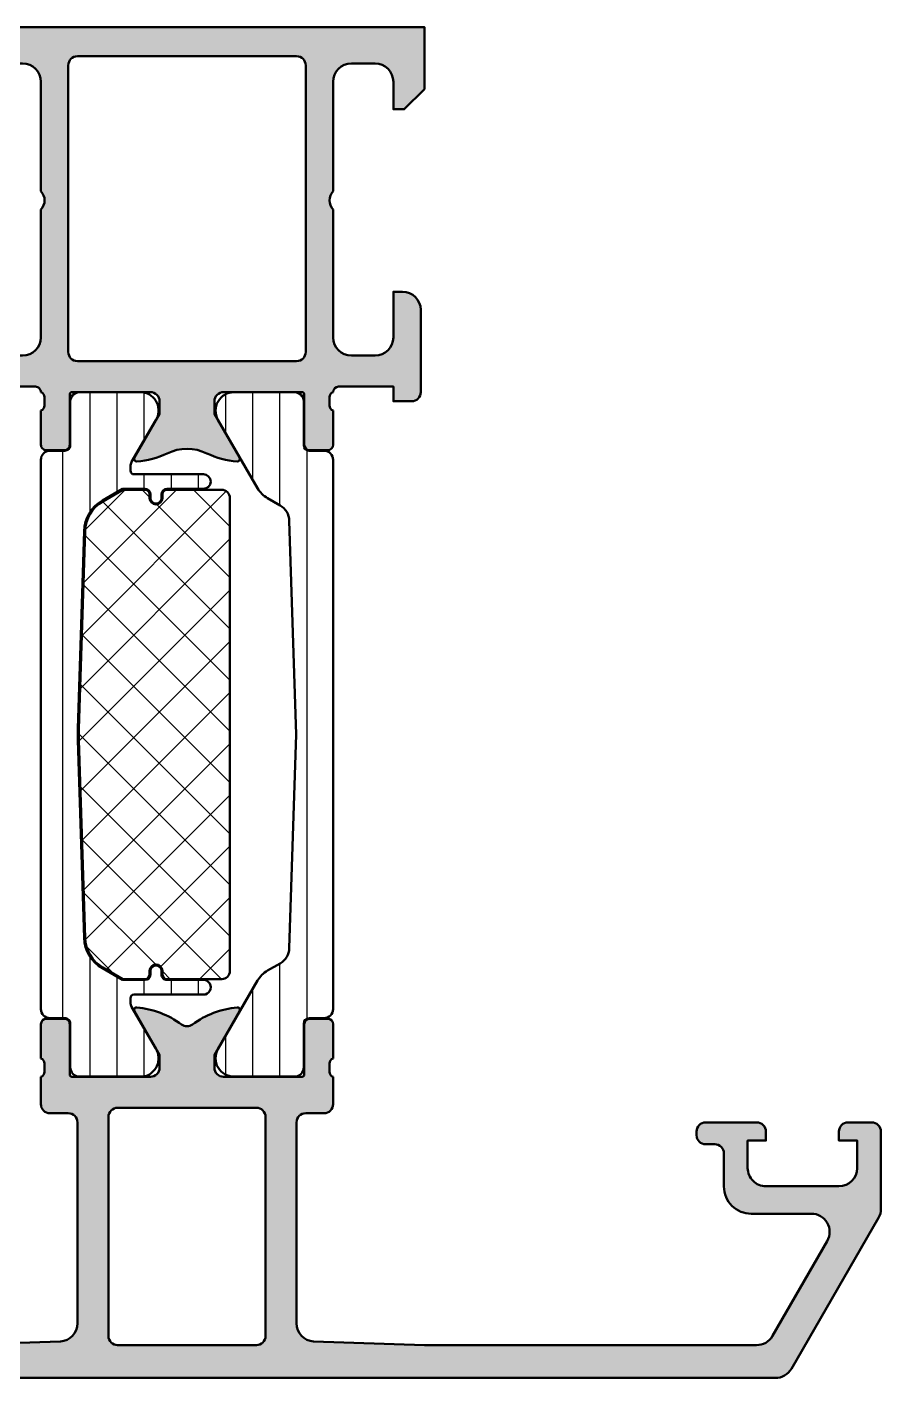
# Model space of a CAD drawing. Extents: x 0 to 76, y 0 to 74.
# Drawn here: x 29.2 to 76, y 0 to 74 of the extents above; entities that cross this region are included whole.
import ezdxf

# ---------------------------------------------------------------- set-up
doc = ezdxf.new("R2010")
doc.units = 0
for name, color, linetype, lineweight in [('0S-Alu contour', 7, 'Continuous', 50), ('0S-Alu hatch', 252, 'Continuous', 25), ('0S-Plastic contour', 254, 'Continuous', 50), ('0S-Plastic hatch', 253, 'Continuous', 25), ('0S-PT contour', 91, 'Continuous', 50), ('0S-PT hatch', 103, 'Continuous', 25)]:
    doc.layers.add(name, color=color, linetype=linetype, lineweight=lineweight)
pattern_1 = [(90, (0, 0), (-1.4859, 0), [])]

# ---------------------------------------------------------------- blocks, each defined once
blk = doc.blocks.new('345280__19BB6B39_E762_4B49_B0C9_8B85AB5BA96F_')
at = {"layer": '0S-Alu hatch'}
h = blk.add_hatch(color=256, dxfattribs=at)
edge = h.paths.add_edge_path()
edge.add_line((25.00003702664402, 70.59996795654297), (26.10001261258152, 69.49999237060547))
edge.add_line((26.10001261258152, 69.49999237060547), (26.69998819851902, 69.49999237060547))
edge.add_line((26.69998819851902, 69.49999237060547), (26.69998819851902, 71.00045013427734))
edge.add_ellipse((27.70007459779457, 71.00035610491898), major_axis=(-1.000086403695934, 0), ratio=1, start_angle=270.00494988616003, end_angle=359.99461298015063, ccw=False)
edge.add_line((27.69998819851902, 72.00044250488281), (29.00003702664402, 72.00044250488281))
edge.add_ellipse((28.9999822179558, 71.00038769658364), major_axis=(-1.000054809801082, 0), ratio=1, start_angle=180.002703004082, end_angle=269.99685986559297, ccw=False)
edge.add_line((30.00003702664402, 71.00043487549026), (30.00003702664402, 65))
edge.add_ellipse((29.47519768632566, 64.5), major_axis=(-0.7248836686985065, 0), ratio=1, start_angle=136.3884232636864, end_angle=223.6115767363136, ccw=False)
edge.add_line((30.00003702664402, 64), (30.00003702664402, 57.00000000000001))
edge.add_ellipse((28.99997822891506, 57.00005879772896), major_axis=(-1.000058799457446, 0), ratio=1, start_angle=90.00336866364103, end_angle=179.996631336242, ccw=False)
edge.add_line((29.00003702664402, 56), (27.69998819851901, 56))
edge.add_ellipse((27.70007566908796, 57.00008747056894), major_axis=(-1.000087474394158, 0), ratio=1, start_angle=0.005011256110094564, end_angle=89.99498874391782, ccw=False)
edge.add_line((26.69998819851902, 56.9999999999995), (26.69998819851902, 59.5))
edge.add_line((26.69998819851902, 59.5), (26.19998819851902, 59.5))
edge.add_arc((26.20007566908796, 58.49991252943105), 1.000087474394161, 90.00501125608201, 179.9949887438899)
edge.add_line((25.19998819851902, 58.5000000000005), (25.20004923367527, 54))
edge.add_arc((25.70001849305462, 53.99997688836302), 0.4999692599135316, 179.9973514386468, 270.0035228322321)
edge.add_line((25.70004923367527, 53.50000762939453), (26.70004923367527, 53.5))
edge.add_line((26.70004923367527, 53.5), (26.70004923367526, 54.29999542236328))
edge.add_line((26.70004923367526, 54.29999542236328), (29.69964429128515, 54.29999542236328))
edge.add_ellipse((29.69983242193394, 53.99980727042905), major_axis=(-0.3001882108858259, 0), ratio=1, start_angle=180.0000112296391, end_angle=270.0359077821423, ccw=False)
edge.add_ellipse((29.92118390926626, 53.73228653202844), major_axis=(-0.2788953315032306, 0), ratio=1, start_angle=178.8354297456089, end_angle=253.5800809117861, ccw=False)
edge.add_line((30.2000216328198, 53.72661821148591), (30.2000216328198, 53.27302421148591))
edge.add_ellipse((29.92115353717665, 53.26736355200884), major_axis=(-0.278925541737133, 0), ratio=1, start_angle=106.42459455535291, end_angle=181.1628700728897, ccw=False)
edge.add_line((30.00002063281981, 52.99982021148591), (30.0000206328198, 51.11980921147739))
edge.add_arc((30.3000206328198, 51.1198092114774), 0.2999999999999971, 180, 270.0000000000007)
edge.add_line((30.3000206328198, 50.8198092114774), (31.27999495186259, 50.81980921147739))
edge.add_arc((31.27999495186259, 51.1198092114774), 0.3000000000000007, 269.9999999999993, 360)
edge.add_line((31.57999495186259, 51.1198092114774), (31.57999495186258, 53.87998474121094))
edge.add_ellipse((31.69999495186259, 53.87998474121094), major_axis=(-0.1200000000000045, 0), ratio=1, start_angle=270.0000000000017, end_angle=360, ccw=False)
edge.add_line((31.69999495186259, 53.99998474121094), (35.99997599148776, 53.99998474121093))
edge.add_ellipse((35.99998887374144, 53.49999762360296), major_axis=(-0.4999871177739289, 0), ratio=1, start_angle=179.9993980350858, end_angle=270.0014762355673, ccw=False)
edge.add_line((36.49997599148777, 53.49999237060345), (36.49997599148777, 52.79998779296875))
edge.add_line((36.49997599148777, 52.79998779296875), (35.12136388902045, 50.41215374551814))
edge.add_arc((35.24174151898145, 50.34265391670562), 0.139000000000003, 150.0000814796193, 274.1947585652813)
edge.add_arc((34.91135300125407, 54.84733126901118), 4.655777016969156, 274.1947585652781, 295.5709617362495)
edge.add_ellipse((37.99999125027683, 48.39245261149503), major_axis=(-2.499999999999978, 0), ratio=1, start_angle=244.4290382637506, end_angle=295.57096173624944, ccw=False)
edge.add_arc((41.08862949929959, 54.8473312690112), 4.65577701696918, 244.4290382637506, 265.8052414347219)
edge.add_arc((40.7582409815722, 50.34265391670562), 0.1390000000000036, 265.8052414347217, 389.9999185203833)
edge.add_line((40.8786186115332, 50.41215374551815), (39.50000650906589, 52.79998779296875))
edge.add_line((39.50000650906589, 52.79998779296875), (39.50000650906589, 53.49999237060547))
edge.add_ellipse((39.99998344574957, 53.50000780482098), major_axis=(-0.4999769369218991, 0), ratio=1, start_angle=-90.002642983285, end_angle=0.0017687124012013555, ccw=False)
edge.add_line((40.00000650906588, 53.99998474121093), (44.29992640744583, 53.9999921970816))
edge.add_ellipse((44.29992661552053, 53.87999219708178), major_axis=(-0.1199999999999931, 0), ratio=1, start_angle=180, end_angle=270.00009934834884, ccw=False)
edge.add_line((44.41992661552052, 53.87999219708177), (44.41992661552052, 51.11980940966798))
edge.add_arc((44.71992661552053, 51.11980940966798), 0.3000000000000114, 180, 270)
edge.add_line((44.71992661552053, 50.81980940966797), (45.69990093456331, 50.81980940966797))
edge.add_arc((45.69990093456331, 51.11980940966798), 0.3000000000000025, 270, 360)
edge.add_line((45.99990093456331, 51.11980940966798), (45.99990093456331, 52.99982040967648))
edge.add_ellipse((46.07876803020649, 53.26736375019943), major_axis=(-0.2789255417371599, 0), ratio=1, start_angle=-1.1628700728853119, end_angle=73.57540544464422, ccw=False)
edge.add_line((45.79989993456331, 53.27302440967648), (45.79989993456331, 53.72661840967648))
edge.add_ellipse((46.07873738110633, 53.73228681767485), major_axis=(-0.2788950563274093, 0), ratio=1, start_angle=-73.58012358050757, end_angle=1.16458937409692, ccw=False)
edge.add_ellipse((46.30008894725863, 53.99980740966795), major_axis=(-0.3001880126953296, 0), ratio=1, start_angle=270, end_angle=360, ccw=False)
edge.add_line((46.30008894725863, 54.29999542236328), (49.29996378445651, 54.29999542236328))
edge.add_line((49.29996378445651, 54.29999542236328), (49.29996378445651, 53.5))
edge.add_line((49.29996378445651, 53.5), (50.29996378445652, 53.50000762939453))
edge.add_arc((50.29999452507717, 53.999976888363), 0.499969259913525, 269.9964771677667, 360.0026485613531)
edge.add_line((50.79996378445652, 54.00000000000003), (50.80002481961276, 58.5))
edge.add_arc((49.79993734904383, 58.49991252943105), 1.000087474394158, 0.0050112561101264, 89.99498874391819)
edge.add_line((49.80002481961276, 59.5), (49.30002481961277, 59.5))
edge.add_line((49.30002481961277, 59.5), (49.30002481961277, 57))
edge.add_ellipse((48.29993734904381, 57.00008747056894), major_axis=(-1.000087474394165, 0), ratio=1, start_angle=90.00501125608258, end_angle=179.99498874389, ccw=False)
edge.add_line((48.30002481961277, 56), (46.99997599148777, 56))
edge.add_ellipse((47.00003478921675, 57.00005879772898), major_axis=(-1.000058799457467, 0), ratio=1, start_angle=0.0033686637580103707, end_angle=89.9966313363584, ccw=False)
edge.add_line((45.99997599148776, 56.99999999999796), (45.99997599148776, 64))
edge.add_ellipse((46.52481533180611, 64.5), major_axis=(-0.7248836686985038, 0), ratio=1, start_angle=-43.61157673631379, end_angle=43.61157673631379, ccw=False)
edge.add_line((45.99997599148776, 65), (45.99997599148776, 71.00043487548828))
edge.add_ellipse((47.00003080017601, 71.00038769658362), major_axis=(-1.000054809801103, 0), ratio=1, start_angle=270.0031401344082, end_angle=359.997296995918, ccw=False)
edge.add_line((46.99997599148776, 72.00044250488281), (48.30002481961276, 72.00044250488281))
edge.add_ellipse((48.29993842033722, 71.00035610491898), major_axis=(-1.000086403695928, 0), ratio=1, start_angle=180.0053870199847, end_angle=269.99505011384053, ccw=False)
edge.add_line((49.30002481961277, 71.00045013427822), (49.30002481961277, 69.49999237060547))
edge.add_line((49.30002481961277, 69.49999237060547), (49.90000040555027, 69.49999237060547))
edge.add_line((49.90000040555027, 69.49999237060547), (50.99997599148776, 70.59996795654297))
edge.add_line((50.99997599148776, 70.59996795654297), (50.99997599148776, 74))
edge.add_line((50.99997599148776, 74), (25.00003702664402, 74))
edge.add_line((25.00003702664402, 74), (25.00003702664402, 70.59996795654297))
edge = h.paths.add_edge_path()
edge.add_ellipse((32.00002450872256, 71.89999115561676), major_axis=(-0.5000027408751199, 0), ratio=1, start_angle=270.0003140785697, end_angle=359.99968592151924, ccw=False)
edge.add_line((32.00002176785496, 72.39999389648438), (43.99999125027682, 72.39999389648438))
edge.add_ellipse((43.99998850940922, 71.89999115561677), major_axis=(-0.5000027408751181, 0), ratio=1, start_angle=180.0003140784808, end_angle=269.99968592142943, ccw=False)
edge.add_line((44.49999125027683, 71.89999389648438), (44.49999125027683, 56.19999694824297))
edge.add_ellipse((43.99998850940923, 56.19999968910979), major_axis=(-0.5000027408751163, 0), ratio=1, start_angle=90.00031407857063, end_angle=179.9996859215194, ccw=False)
edge.add_line((43.99999125027683, 55.69999694824218), (32.00002176785496, 55.69999694824218))
edge.add_ellipse((32.00002450872256, 56.19999968910979), major_axis=(-0.5000027408751163, 0), ratio=1, start_angle=0.00031407848081244083, end_angle=89.99968592143023, ccw=False)
edge.add_line((31.50002176785496, 56.19999694824219), (31.50002176785495, 71.89999389648358))
at = {"layer": '0S-Alu contour', "color": 7}
for points in [[(49.30002481961277, 71.00045013427822), (49.30002481961277, 69.49999237060547), (49.90000040555027, 69.49999237060547), (50.99997599148776, 70.59996795654297), (50.99997599148776, 74), (25.00003702664402, 74), (25.00003702664402, 70.59996795654297)], [(27.69998819851902, 72.00044250488281), (29.00003702664402, 72.00044250488281)], [(31.50002176785496, 56.19999694824219), (31.50002176785495, 71.89999389648358)], [(32.00002176785496, 72.39999389648438), (43.99999125027682, 72.39999389648438)], [(44.49999125027683, 71.89999389648438), (44.49999125027683, 56.19999694824297)], [(46.99997599148776, 72.00044250488281), (48.30002481961276, 72.00044250488281)], [(25.00003702664402, 70.59996795654297), (26.10001261258152, 69.49999237060547), (26.69998819851902, 69.49999237060547), (26.69998819851902, 71.00045013427734)], [(30.00003702664402, 71.00043487549026), (30.00003702664402, 65)], [(45.99997599148776, 65), (45.99997599148776, 71.00043487548828)], [(30.00003702664402, 64), (30.00003702664402, 57.00000000000001)], [(45.99997599148776, 56.99999999999796), (45.99997599148776, 64)], [(26.69998819851902, 56.9999999999995), (26.69998819851902, 59.5), (26.19998819851902, 59.5)], [(49.80002481961276, 59.5), (49.30002481961277, 59.5), (49.30002481961277, 57)], [(25.19998819851902, 58.5000000000005), (25.20004923367527, 54)], [(50.79996378445652, 54.00000000000003), (50.80002481961276, 58.5)], [(29.00003702664402, 56), (27.69998819851901, 56)], [(43.99999125027683, 55.69999694824218), (32.00002176785496, 55.69999694824218)], [(48.30002481961277, 56), (46.99997599148777, 56)], [(25.70004923367527, 53.50000762939453), (26.70004923367527, 53.5), (26.70004923367526, 54.29999542236328), (29.69964429128515, 54.29999542236328)], [(46.30008894725863, 54.29999542236328), (49.29996378445651, 54.29999542236328), (49.29996378445651, 53.5), (50.29996378445652, 53.50000762939453)], [(30.2000216328198, 53.72661821148591), (30.2000216328198, 53.27302421148591)], [(31.57999495186259, 51.1198092114774), (31.57999495186258, 53.87998474121094)], [(31.69999495186259, 53.99998474121094), (35.99997599148776, 53.99998474121093)], [(36.49997599148777, 53.49999237060345), (36.49997599148777, 52.79998779296875), (35.12136388902045, 50.41215374551814)], [(40.8786186115332, 50.41215374551815), (39.50000650906589, 52.79998779296875), (39.50000650906589, 53.49999237060547)], [(40.00000650906588, 53.99998474121093), (44.29992640744583, 53.9999921970816)], [(44.41992661552052, 53.87999219708177), (44.41992661552052, 51.11980940966798)], [(45.79989993456331, 53.27302440967648), (45.79989993456331, 53.72661840967648)], [(30.00002063281981, 52.99982021148591), (30.0000206328198, 51.11980921147739)], [(45.99990093456331, 51.11980940966798), (45.99990093456331, 52.99982040967648)], [(30.3000206328198, 50.8198092114774), (31.27999495186259, 50.81980921147739)], [(44.71992661552053, 50.81980940966797), (45.69990093456331, 50.81980940966797)]]:
    blk.add_lwpolyline(points, dxfattribs=at)
at = {"layer": '0S-Alu contour', "color": 7, "extrusion": (0, 0, -1)}
for centre, radius, start, end in [((-27.70007459779457, 71.00035610491898), 1.000086403695934, 0.0053870198493499, 89.99505011383995), ((-28.9999822179558, 71.00038769658364), 1.000054809801082, 90.00314013440703, 179.997296995918), ((-32.00002450872256, 71.89999115561676), 0.5000027408751199, 0.0003140784807261, 89.99968592143028), ((-43.99998850940922, 71.89999115561677), 0.5000027408751181, 90.00031407857054, 179.9996859215192), ((-47.00003080017601, 71.00038769658362), 1.000054809801103, 0.0027030040819815, 89.99685986559176), ((-48.29993842033722, 71.00035610491898), 1.000086403695928, 90.00494988615947, 179.9946129800153), ((-29.47519768632566, 64.5), 0.7248836686985065, 136.3884232636864, 223.6115767363136), ((-46.52481533180611, 64.5), 0.7248836686985038, 316.3884232636862, 43.61157673631377), ((-27.70007566908796, 57.00008747056894), 1.000087474394158, 270.0050112560822, 359.9949887438899), ((-28.99997822891506, 57.00005879772896), 1.000058799457446, 180.003368663758, 269.996631336359), ((-47.00003478921675, 57.00005879772898), 1.000058799457467, 270.0033686636416, 359.996631336242), ((-48.29993734904381, 57.00008747056894), 1.000087474394165, 180.0050112561101, 269.9949887439174), ((-32.00002450872256, 56.19999968910979), 0.5000027408751163, 270.0003140785698, 359.9996859215192), ((-43.99998850940923, 56.19999968910979), 0.5000027408751163, 180.0003140784807, 269.9996859214294), ((-29.69983242193394, 53.99980727042905), 0.3001882108858259, 89.96409221785768, 179.9999887703609), ((-46.30008894725863, 53.99980740966795), 0.3001880126953296, 0, 90), ((-29.92118390926626, 53.73228653202844), 0.2788953315032306, 106.4199190882139, 181.1645702543912), ((-31.69999495186259, 53.87998474121094), 0.1200000000000045, 0, 89.99999999999831), ((-35.99998887374144, 53.49999762360296), 0.499987117773929, 89.9985237644327, 180.0006019649143), ((-39.99998344574957, 53.50000780482098), 0.4999769369218991, 359.9982312875988, 90.00264298328501), ((-44.29992661552053, 53.87999219708178), 0.1199999999999931, 89.99990065165116, 180), ((-46.07873738110633, 53.73228681767485), 0.2788950563274093, 358.8354106259031, 73.5801235805076), ((-29.92115353717665, 53.26736355200884), 0.2789255417371331, 178.8371299271103, 253.5754054446471), ((-46.07876803020649, 53.26736375019943), 0.2789255417371599, 286.4245945553559, 1.162870072885284), ((-37.99999125027683, 48.39245261149503), 2.499999999999978, 64.42903826375057, 115.5709617362494)]:
    blk.add_arc(centre, radius, start, end, dxfattribs=at)
at = {"layer": '0S-Alu contour', "color": 7}
for centre, radius, start, end in [((26.20007566908796, 58.49991252943105), 1.000087474394161, 90.00501125608201, 179.9949887438899), ((49.79993734904383, 58.49991252943105), 1.000087474394158, 0.0050112561101264, 89.99498874391819), ((25.70001849305462, 53.99997688836302), 0.4999692599135316, 179.9973514386468, 270.0035228322321), ((50.29999452507717, 53.999976888363), 0.499969259913525, 269.9964771677667, 0.0026485613531484), ((30.3000206328198, 51.1198092114774), 0.2999999999999971, 180, 270.0000000000007), ((31.27999495186259, 51.1198092114774), 0.3000000000000007, 269.9999999999993, 0), ((44.71992661552053, 51.11980940966798), 0.3000000000000114, 180, 270), ((45.69990093456331, 51.11980940966798), 0.3000000000000025, 270, 0), ((35.24174151898145, 50.34265391670562), 0.139000000000003, 150.0000814796193, 274.1947585652813), ((34.91135300125407, 54.84733126901118), 4.655777016969156, 274.1947585652781, 295.5709617362495), ((41.08862949929959, 54.8473312690112), 4.65577701696918, 244.4290382637506, 265.8052414347219), ((40.7582409815722, 50.34265391670562), 0.1390000000000036, 265.8052414347217, 29.99991852038329)]:
    blk.add_arc(centre, radius, start, end, dxfattribs=at)
blk = doc.blocks.new('244381__1048B76E_E04C_4D95_9150_85227691F184___BE07FF83_963E_434A_98CB_785194D79744_')
at = {"layer": '0S-Plastic hatch'}
h = blk.add_hatch(dxfattribs=at)
h.set_pattern_fill('ANSI31', color=256, scale=0.4680000000000001, angle=45, style=0)
h.set_pattern_definition(pattern_1)
edge = h.paths.add_edge_path()
edge.add_line((29.99999999999295, 50.29001825878617), (30.00000000000011, 20.21001225878615))
edge.add_arc((30.50000000000003, 20.21001225878618), 0.4999999999999148, 180, 269.9999999999838)
edge.add_line((30.49999999999989, 19.71001225878626), (31.31033401224238, 19.71001225878632))
edge.add_ellipse((31.31033401224241, 19.41001225878628), major_axis=(-0.3000000000000398, 0), ratio=1, start_angle=180, end_angle=270.0000000000054, ccw=False)
edge.add_line((31.61033401224245, 19.41001225878625), (31.6099993829364, 17.01001387584989))
edge.add_arc((32.10999536037486, 17.01001123622484), 0.499995977445427, 179.9996975182267, 270.0003024811965)
edge.add_line((32.10999800000002, 16.51001525878638), (35.58653949809934, 16.51001525878621))
edge.add_arc((35.44422884910812, 17.49983333350913), 0.9999960709245254, 278.1816080518916, 392.7270160998355)
edge.add_line((36.28548149809956, 18.04046825878623), (34.96696464514048, 20.32420675177679))
edge.add_ellipse((35.39997736187112, 20.57420672607557), major_axis=(-0.4999999999998419, 0), ratio=1, start_angle=0.0011750552790772417, end_angle=29.99999659925362, ccw=False)
edge.add_line((34.89997736197643, 20.57419647178273), (34.89999999999986, 20.80001525878606))
edge.add_ellipse((35.10000000000006, 20.80001525878603), major_axis=(-0.2000000000001947, 0), ratio=1, start_angle=270.00000000004275, end_angle=360, ccw=False)
edge.add_line((35.09999999999991, 21.00001525878622), (38.89999999999998, 21.00001525878622))
edge.add_arc((38.90000000000009, 21.40001525878631), 0.400000000000091, 269.9999999999838, 450)
edge.add_line((38.90000000000009, 21.8000152587864), (36.89999999999987, 21.80001525878612))
edge.add_ellipse((36.89999999999983, 22.10001525878604), major_axis=(-0.2999999999999261, 0), ratio=1, start_angle=0, end_angle=90.00000000000551, ccw=False)
edge.add_line((36.59999999999991, 22.10001525878604), (36.59999999999991, 22.30001525878623))
edge.add_arc((36.2999999999999, 22.30001525878614), 0.3000000000000114, 0, 180)
edge.add_line((35.99999999999989, 22.30001525878614), (36.00000000000012, 22.1000152587863))
edge.add_ellipse((35.69999999999993, 22.10001525878635), major_axis=(-0.3000000000001819, 0), ratio=1, start_angle=90, end_angle=180, ccw=False)
edge.add_line((35.69999999999993, 21.80001525878617), (34.47379688550678, 21.80001525878635))
edge.add_line((34.47379688550678, 21.80001525878635), (33.36626281261909, 22.43934919209392))
edge.add_ellipse((34.36697403053589, 24.17292570320999), major_axis=(-2.001676912380697, 0), ratio=1, start_angle=1.8166622722966963, end_angle=60.004205392995004, ccw=False)
edge.add_line((32.36630319401764, 24.109469691176), (32.02300934254652, 34.93300028967894))
edge.add_ellipse((42.01798313175623, 35.25001598687839), major_axis=(-9.999999999963004, 0), ratio=1, start_angle=-1.816662272267024, end_angle=1.8166705247300001, ccw=False)
edge.add_line((32.02300929688602, 35.56703024447524), (32.36630319401786, 46.39056084225763))
edge.add_ellipse((34.36697403053623, 46.32710483022374), major_axis=(-2.00167691238081, 0), ratio=1, start_angle=299.99579460700676, end_angle=358.18333772770654, ccw=False)
edge.add_line((33.36626281261931, 48.06068134133989), (34.47379685803048, 48.70001525878632))
edge.add_line((34.47379685803048, 48.70001525878632), (35.69999999999982, 48.70001525878632))
edge.add_ellipse((35.69999999999966, 48.40001525878609), major_axis=(-0.3000000000002316, 0), ratio=1, start_angle=180, end_angle=269.9999999999688, ccw=False)
edge.add_line((35.99999999999989, 48.40001525878602), (35.99999999999989, 48.20001525878632))
edge.add_arc((36.29999999999984, 48.20001525878623), 0.2999999999999545, 180, 360)
edge.add_line((36.5999999999998, 48.20001525878615), (36.60000000000002, 48.40001525878625))
edge.add_ellipse((36.89999999999992, 48.40001525878631), major_axis=(-0.2999999999998977, 0), ratio=1, start_angle=270.00000000001086, end_angle=360, ccw=False)
edge.add_line((36.89999999999987, 48.7000152587862), (38.90000000000009, 48.70001525878638))
edge.add_arc((38.90000000000009, 49.1000152587863), 0.3999999999999204, 270, 450)
edge.add_line((38.90000000000009, 49.50001525878622), (35.09999999999968, 49.50001525878628))
edge.add_ellipse((35.09999999999968, 49.70001525878597), major_axis=(-0.1999999999996973, 0), ratio=1, start_angle=0, end_angle=90.00000000000199, ccw=False)
edge.add_line((34.89999999999998, 49.70001525878598), (34.89997736197643, 49.92583404579034))
edge.add_ellipse((35.39997736187038, 49.92582379149665), major_axis=(-0.4999999999991091, 0), ratio=1, start_angle=330.0000034006462, end_angle=359.9988249447209, ccw=False)
edge.add_line((34.96696464514082, 50.17582376579582), (36.28548149809922, 52.45956225878604))
edge.add_arc((35.44422884910782, 53.00019718406332), 0.9999960709245947, 327.2729839001544, 441.8183919480979)
edge.add_line((35.58653949809923, 53.99001525878628), (32.10999800000013, 53.99001525878628))
edge.add_arc((32.10999536037508, 53.49001928134772), 0.4999959774455406, 89.99969751881657, 180.0003024817733)
edge.add_line((31.60999938293651, 53.49001664172255), (31.61033401224245, 51.09001825878585))
edge.add_ellipse((31.31033401224272, 51.09001825878602), major_axis=(-0.2999999999997236, 0), ratio=1, start_angle=89.99999999993418, end_angle=180, ccw=False)
edge.add_line((31.31033401224238, 50.79001825878629), (30.49999999999284, 50.79001825878624))
edge.add_arc((30.4999999999929, 50.29001825878629), 0.4999999999999432, 90.00000000000651, 180)
at = {"layer": '0S-Plastic contour', "color": 7}
for points in [[(31.60999938293651, 53.49001664172255), (31.61033401224245, 51.09001825878585)], [(35.58653949809923, 53.99001525878628), (32.10999800000013, 53.99001525878628)], [(34.96696464514082, 50.17582376579582), (36.28548149809922, 52.45956225878604)], [(31.31033401224238, 50.79001825878629), (30.49999999999284, 50.79001825878624)], [(29.99999999999295, 50.29001825878617), (30.00000000000011, 20.21001225878615)], [(34.89999999999998, 49.70001525878598), (34.89997736197643, 49.92583404579034)], [(38.90000000000009, 49.50001525878622), (35.09999999999968, 49.50001525878628)], [(33.36626281261931, 48.06068134133989), (34.47379685803048, 48.70001525878632), (35.69999999999982, 48.70001525878632)], [(35.99999999999989, 48.40001525878602), (35.99999999999989, 48.20001525878632)], [(36.5999999999998, 48.20001525878615), (36.60000000000002, 48.40001525878625)], [(36.89999999999987, 48.7000152587862), (38.90000000000009, 48.70001525878638)], [(32.02300929688602, 35.56703024447524), (32.36630319401786, 46.39056084225763)], [(32.36630319401764, 24.109469691176), (32.02300934254652, 34.93300028967894)], [(35.69999999999993, 21.80001525878617), (34.47379688550678, 21.80001525878635), (33.36626281261909, 22.43934919209392)], [(35.99999999999989, 22.30001525878614), (36.00000000000012, 22.1000152587863)], [(36.59999999999991, 22.10001525878604), (36.59999999999991, 22.30001525878623)], [(38.90000000000009, 21.8000152587864), (36.89999999999987, 21.80001525878612)], [(34.89997736197643, 20.57419647178273), (34.89999999999986, 20.80001525878606)], [(35.09999999999991, 21.00001525878622), (38.89999999999998, 21.00001525878622)], [(36.28548149809956, 18.04046825878623), (34.96696464514048, 20.32420675177679)], [(30.49999999999989, 19.71001225878626), (31.31033401224238, 19.71001225878632)], [(31.61033401224245, 19.41001225878625), (31.6099993829364, 17.01001387584989)], [(32.10999800000002, 16.51001525878638), (35.58653949809934, 16.51001525878621)]]:
    blk.add_lwpolyline(points, dxfattribs=at)
for centre, radius, start, end in [((32.10999536037508, 53.49001928134772), 0.4999959774455406, 89.99969751881657, 180.0003024817733), ((35.44422884910782, 53.00019718406332), 0.9999960709245947, 327.2729839001544, 81.81839194809787), ((30.4999999999929, 50.29001825878629), 0.4999999999999432, 90.00000000000651, 180), ((38.90000000000009, 49.1000152587863), 0.3999999999999204, 270, 90), ((36.29999999999984, 48.20001525878623), 0.2999999999999545, 180, 0), ((36.2999999999999, 22.30001525878614), 0.3000000000000114, 0, 180), ((38.90000000000009, 21.40001525878631), 0.400000000000091, 269.9999999999838, 90), ((30.50000000000003, 20.21001225878618), 0.4999999999999148, 180, 269.9999999999838), ((35.44422884910812, 17.49983333350913), 0.9999960709245254, 278.1816080518916, 32.72701609983555), ((32.10999536037486, 17.01001123622484), 0.499995977445427, 179.9996975182267, 270.0003024811965)]:
    blk.add_arc(centre, radius, start, end, dxfattribs=at)
at = {"layer": '0S-Plastic contour', "color": 7, "extrusion": (0, 0, -1)}
for centre, radius, start, end in [((-31.31033401224272, 51.09001825878602), 0.2999999999997236, 180, 270.0000000000658), ((-35.39997736187038, 49.92582379149665), 0.4999999999991091, 0.0011750552790585, 29.99999659935381), ((-35.09999999999968, 49.70001525878597), 0.1999999999996973, 269.999999999998, 0), ((-35.69999999999966, 48.40001525878609), 0.3000000000002316, 90.00000000003122, 180), ((-36.89999999999992, 48.40001525878631), 0.2999999999998977, 0, 89.99999999998914), ((-34.36697403053623, 46.32710483022374), 2.00167691238081, 1.816662272293479, 60.00420539299322), ((-42.01798313175623, 35.25001598687839), 9.999999999963004, 358.18332947527, 1.816662272266992), ((-34.36697403053589, 24.17292570320999), 2.001676912380697, 299.995794607005, 358.1833377277033), ((-35.69999999999993, 22.10001525878635), 0.3000000000001819, 180, 270), ((-36.89999999999983, 22.10001525878604), 0.2999999999999261, 269.9999999999945, 0), ((-35.10000000000006, 20.80001525878603), 0.2000000000001947, 0, 89.99999999995725), ((-35.39997736187112, 20.57420672607557), 0.4999999999998419, 330.0000034007464, 359.9988249447209), ((-31.31033401224241, 19.41001225878628), 0.3000000000000398, 89.99999999999459, 180)]:
    blk.add_arc(centre, radius, start, end, dxfattribs=at)
blk = doc.blocks.new('244381__A6CD5149_D6BC_4254_941B_1746D138D6FF___7287EB59_65CF_401C_A54B_D29C1E28CB43_')
at = {"layer": '0S-Plastic hatch'}
h = blk.add_hatch(dxfattribs=at)
h.set_pattern_fill('ANSI31', color=256, scale=0.4680000000000001, angle=45, style=0)
h.set_pattern_definition(pattern_1)
edge = h.paths.add_edge_path()
edge.add_line((46.00000003452294, 50.29001557064247), (45.99999735655308, 20.21001224955181))
edge.add_ellipse((45.50000003452276, 20.21000957064255), major_axis=(-0.4999973220374942, 0), ratio=1, start_angle=89.99969301797529, end_angle=180.000306982385, ccw=False)
edge.add_line((45.49999735561357, 19.71001224861223), (44.68966602228045, 19.71001224861235))
edge.add_arc((44.68966602228045, 19.41001224861228), 0.3000000000000682, 90, 180)
edge.add_line((44.38966602228037, 19.41001224861228), (44.39000065158654, 17.01001386567604))
edge.add_ellipse((43.89000467414784, 17.01001122605108), major_axis=(-0.4999959774456685, 0), ratio=1, start_angle=89.99969751880508, end_angle=180.0003024817733, ccw=False)
edge.add_line((43.89000203452269, 16.51001524861237), (40.57483934770653, 16.51001524861236))
edge.add_ellipse((40.56296190462666, 17.50994470929728), major_axis=(-0.9999999999998763, 0), ratio=1, start_angle=-29.999996599349515, end_angle=90.68054336164568, ccw=False)
edge.add_line((39.69693647116607, 18.0099446578964), (41.86389999968707, 21.76323610190392))
edge.add_ellipse((43.16293814987678, 21.0132361790055), major_axis=(-1.499999999998643, 0), ratio=1, start_angle=299.99504610543414, end_angle=330.000003400636, ccw=False)
edge.add_line((42.41305046981586, 22.31233912615356), (43.10105155543624, 22.70947742770862))
edge.add_arc((42.60112643539484, 23.57554605914116), 0.9999999999999232, 299.9950461054589, 358.0947021428503)
edge.add_line((43.60057358136873, 23.54229846667975), (43.98201558794619, 35.25001524861169))
edge.add_line((43.98201558794619, 35.25001524861169), (43.60057358136873, 46.95773203148421))
edge.add_arc((42.6011264353945, 46.92448443902262), 1.000000000000276, 1.905297857159478, 60.00495389455318)
edge.add_line((43.1010515554359, 47.79055307045557), (42.41305046981586, 48.18769137201058))
edge.add_ellipse((43.16293814987768, 49.48679431915944), major_axis=(-1.499999999999789, 0), ratio=1, start_angle=29.99999659935372, end_angle=60.00495389455108, ccw=False)
edge.add_line((41.86389999968685, 48.73679439626067), (39.69693647116594, 52.49008584026772))
edge.add_ellipse((40.56296190462655, 52.99008578886689), major_axis=(-0.999999999999901, 0), ratio=1, start_angle=-90.68054336164607, end_angle=29.999996599351675, ccw=False)
edge.add_line((40.57483934770641, 53.99001524955184), (43.89000203452281, 53.99001524955183))
edge.add_ellipse((43.89000467414798, 53.49001927211304), major_axis=(-0.4999959774457538, 0), ratio=1, start_angle=179.9996975194317, end_angle=270.0003024811981, ccw=False)
edge.add_line((44.39000065158677, 53.49001663249335), (44.38966602228049, 51.09001824955178))
edge.add_arc((44.68966602228049, 51.09001824955178), 0.2999999999999971, 180, 269.9999999999919)
edge.add_line((44.68966602228045, 50.79001824955177), (45.49999735561368, 50.79001824955177))
edge.add_ellipse((45.50000003453727, 50.29001824956611), major_axis=(-0.499999999992845, 0), ratio=1, start_angle=179.9996930188024, end_angle=270.0003069820302, ccw=False)
at = {"layer": '0S-Plastic contour', "color": 7}
for points in [[(40.57483934770641, 53.99001524955184), (43.89000203452281, 53.99001524955183)], [(44.39000065158677, 53.49001663249335), (44.38966602228049, 51.09001824955178)], [(41.86389999968685, 48.73679439626067), (39.69693647116594, 52.49008584026772)], [(44.68966602228045, 50.79001824955177), (45.49999735561368, 50.79001824955177)], [(46.00000003452294, 50.29001557064247), (45.99999735655308, 20.21001224955181)], [(43.1010515554359, 47.79055307045557), (42.41305046981586, 48.18769137201058)], [(43.60057358136873, 23.54229846667975), (43.98201558794619, 35.25001524861169), (43.60057358136873, 46.95773203148421)], [(42.41305046981586, 22.31233912615356), (43.10105155543624, 22.70947742770862)], [(39.69693647116607, 18.0099446578964), (41.86389999968707, 21.76323610190392)], [(44.38966602228037, 19.41001224861228), (44.39000065158654, 17.01001386567604)], [(45.49999735561357, 19.71001224861223), (44.68966602228045, 19.71001224861235)], [(43.89000203452269, 16.51001524861237), (40.57483934770653, 16.51001524861236)]]:
    blk.add_lwpolyline(points, dxfattribs=at)
at = {"layer": '0S-Plastic contour', "color": 7, "extrusion": (0, 0, -1)}
for centre, radius, start, end in [((-40.56296190462655, 52.99008578886689), 0.999999999999901, 330.0000034006483, 90.68054336164616), ((-43.89000467414798, 53.49001927211304), 0.4999959774457538, 89.99969751880191, 180.0003024805684), ((-45.50000003453727, 50.29001824956611), 0.499999999992845, 89.99969301796976, 180.0003069811977), ((-43.16293814987768, 49.48679431915944), 1.49999999999979, 299.995046105449, 330.0000034006463), ((-43.16293814987678, 21.0132361790055), 1.499999999998643, 29.99999659936403, 60.00495389456584), ((-45.50000003452276, 20.21000957064255), 0.4999973220374942, 179.999693017615, 270.0003069820247), ((-40.56296190462666, 17.50994470929728), 0.9999999999998763, 269.3194566383543, 29.99999659934955), ((-43.89000467414784, 17.01001122605108), 0.4999959774456685, 179.9996975182267, 270.0003024811949)]:
    blk.add_arc(centre, radius, start, end, dxfattribs=at)
at = {"layer": '0S-Plastic contour', "color": 7}
for centre, radius, start, end in [((44.68966602228049, 51.09001824955178), 0.2999999999999971, 180, 269.9999999999919), ((42.6011264353945, 46.92448443902262), 1.000000000000276, 1.905297857159478, 60.00495389455318), ((42.60112643539484, 23.57554605914116), 0.9999999999999232, 299.9950461054589, 358.0947021428503), ((44.68966602228045, 19.41001224861228), 0.3000000000000682, 90, 180)]:
    blk.add_arc(centre, radius, start, end, dxfattribs=at)
blk = doc.blocks.new('371260__8086C2E0_864A_4581_9AEC_5BACD479B7BD_')
at = {"layer": '0S-PT hatch'}
h = blk.add_hatch(dxfattribs=at)
h.set_pattern_fill('ANSI37', color=256, scale=0.625, angle=90, style=0)
h.set_pattern_definition([(135, (0, 0), (-1.403165018917055, -1.403165018917055), []), (225, (0, 0), (1.403165018917055, -1.403165018917055), [])])
edge = h.paths.add_edge_path()
edge.add_line((40.3500000000002, 48.20001525878507), (40.35000000000009, 22.30001525878487))
edge.add_ellipse((39.90000000000009, 22.30001525878487), major_axis=(-0.4500000000000029, 0), ratio=1, start_angle=90, end_angle=180, ccw=False)
edge.add_line((39.90000000000009, 21.85001525878487), (36.89999999999944, 21.85001525878487))
edge.add_ellipse((36.89999999999962, 22.10001525878424), major_axis=(-0.2499999999993747, 0), ratio=1, start_angle=0, end_angle=89.99999999995771, ccw=False)
edge.add_line((36.65000000000025, 22.10001525878425), (36.64999999999991, 22.30001525878499))
edge.add_arc((36.29999999999984, 22.30001525878487), 0.3500000000000654, 0, 180)
edge.add_line((35.94999999999977, 22.30001525878487), (35.95000000000023, 22.10001525878512))
edge.add_ellipse((35.70000000000005, 22.10001525878517), major_axis=(-0.2500000000001847, 0), ratio=1, start_angle=90.00000000000159, end_angle=180, ccw=False)
edge.add_line((35.70000000000006, 21.85001525878498), (34.48719250949301, 21.85001525878521))
edge.add_line((34.48719250949301, 21.85001525878521), (33.39125963432711, 22.48265229711416))
edge.add_ellipse((34.36697403035092, 24.17292570309805), major_axis=(-1.951676912192306, 0), ratio=1, start_angle=1.816662275376018, end_angle=60.00420539607268, ccw=False)
edge.add_line((32.41627806319882, 24.11105476225322), (32.07298421149275, 34.93458536816404))
edge.add_ellipse((42.01798313176261, 35.25001598687814), major_axis=(-9.949999999969393, 0), ratio=1, start_angle=-1.8166622722653187, end_angle=1.8166705247327855, ccw=False)
edge.add_line((32.07298416606052, 35.56544517318696), (32.41627806319228, 46.38897577096858))
edge.add_ellipse((34.36697424626772, 46.32710470105707), major_axis=(-1.951677132098723, 0), ratio=1, start_angle=299.99579101774356, end_angle=358.1833341384442, ccw=False)
edge.add_line((33.39125984610011, 48.01737835856425), (34.48719248201683, 48.65001525878518))
edge.add_line((34.48719248201683, 48.65001525878518), (35.69999999999969, 48.65001525878508))
edge.add_ellipse((35.69999999999964, 48.40001525878471), major_axis=(-0.2500000000003624, 0), ratio=1, start_angle=180, end_angle=269.99999999998863, ccw=False)
edge.add_line((35.95000000000001, 48.40001525878481), (35.94999999999989, 48.20001525878513))
edge.add_arc((36.2999999999999, 48.20001525878506), 0.3500000000000085, 180, 360)
edge.add_line((36.64999999999991, 48.20001525878499), (36.65000000000002, 48.40001525878511))
edge.add_ellipse((36.89999999999962, 48.40001525878508), major_axis=(-0.249999999999595, 0), ratio=1, start_angle=270.00000000002115, end_angle=360, ccw=False)
edge.add_line((36.89999999999952, 48.65001525878468), (39.90000000000011, 48.65001525878479))
edge.add_ellipse((39.90000000000031, 48.20001525878489), major_axis=(-0.4499999999998962, 0), ratio=1, start_angle=180, end_angle=270.00000000002535, ccw=False)
at = {"layer": '0S-PT contour', "color": 7}
for points in [[(33.39125984610011, 48.01737835856425), (34.48719248201683, 48.65001525878518), (35.69999999999969, 48.65001525878508)], [(35.95000000000001, 48.40001525878481), (35.94999999999989, 48.20001525878513)], [(36.64999999999991, 48.20001525878499), (36.65000000000002, 48.40001525878511)], [(36.89999999999952, 48.65001525878468), (39.90000000000011, 48.65001525878479)], [(40.3500000000002, 48.20001525878507), (40.35000000000009, 22.30001525878487)], [(32.07298416606052, 35.56544517318696), (32.41627806319228, 46.38897577096858)], [(32.41627806319882, 24.11105476225322), (32.07298421149275, 34.93458536816404)], [(35.70000000000006, 21.85001525878498), (34.48719250949301, 21.85001525878521), (33.39125963432711, 22.48265229711416)], [(35.94999999999977, 22.30001525878487), (35.95000000000023, 22.10001525878512)], [(36.65000000000025, 22.10001525878425), (36.64999999999991, 22.30001525878499)], [(39.90000000000009, 21.85001525878487), (36.89999999999944, 21.85001525878487)]]:
    blk.add_lwpolyline(points, dxfattribs=at)
at = {"layer": '0S-PT contour', "color": 7, "extrusion": (0, 0, -1)}
for centre, radius, start, end in [((-35.69999999999964, 48.40001525878471), 0.2500000000003624, 90.00000000001138, 180), ((-36.89999999999962, 48.40001525878508), 0.249999999999595, 0, 89.99999999997883), ((-39.90000000000031, 48.20001525878489), 0.4499999999998963, 89.99999999997468, 180), ((-34.36697424626772, 46.32710470105707), 1.951677132098723, 1.816665861555828, 60.00420898225645), ((-42.01798313176261, 35.25001598687814), 9.949999999969393, 358.1833294752672, 1.816662272265387), ((-34.36697403035092, 24.17292570309805), 1.951676912192306, 299.9957946039273, 358.183337724624), ((-39.90000000000009, 22.30001525878487), 0.4500000000000029, 180, 270), ((-35.70000000000005, 22.10001525878517), 0.2500000000001847, 180, 269.9999999999984), ((-36.89999999999962, 22.10001525878424), 0.2499999999993747, 270.0000000000423, 0)]:
    blk.add_arc(centre, radius, start, end, dxfattribs=at)
at = {"layer": '0S-PT contour', "color": 7}
for centre, radius, start, end in [((36.2999999999999, 48.20001525878506), 0.3500000000000085, 180, 0), ((36.29999999999984, 22.30001525878487), 0.3500000000000654, 0, 180)]:
    blk.add_arc(centre, radius, start, end, dxfattribs=at)
blk = doc.blocks.new('398340__33F13B08_562F_4560_BBE7_A85EE364F706_')
at = {"layer": '0S-Alu hatch'}
h = blk.add_hatch(color=256, dxfattribs=at)
edge = h.paths.add_edge_path()
edge.add_arc((30.49994726659927, 15.00001581445781), 0.5000158147079001, 180.0018121461791, 269.9981878539248)
edge.add_line((30.49993145214131, 14.5), (31.49993145214125, 14.50001525878929))
edge.add_ellipse((31.49991563676586, 13.9999994436637), major_axis=(-0.5000158153757078, 0), ratio=1, start_angle=180.0000637535141, end_angle=269.99818774879907, ccw=False)
edge.add_line((31.99993145214126, 13.99999999999989), (31.99993145208464, 2.997451782227813))
edge.add_ellipse((30.99992090243015, 2.997467701649294), major_axis=(-1.000010549781206, 0), ratio=1, start_angle=94.08683987232729, end_angle=179.9990878939899, ccw=False)
edge.add_line((31.07118999700674, 2.000000000000795), (24.86503446340777, 1.799996458118584))
edge.add_line((24.86503446340777, 1.799996458118584), (6.812759073612198, 1.80000331500878))
edge.add_ellipse((6.812759453447353, 2.800003315008784), major_axis=(-1.000000000000076, 0), ratio=1, start_angle=30.000000000005286, end_angle=89.99997823704882, ccw=False)
edge.add_line((5.946734049662893, 2.300003315008666), (2.944494040800293, 7.500035546874528))
edge.add_ellipse((3.810519444584716, 8.00003554687446), major_axis=(-0.9999999999999529, 0), ratio=1, start_angle=-90.00000000000313, end_angle=29.9999999999971, ccw=False)
edge.add_line((3.81051944458477, 9.000035546874415), (7.099997656249172, 9.000035546874528))
edge.add_arc((7.113485404161604, 10.48658897996146), 1.48661462012396, 269.4801600747263, 359.8977336858191)
edge.add_line((8.600097656249943, 10.48393554687482), (8.599997656249514, 12.3000976562497))
edge.add_ellipse((9.09994882812478, 12.30009765624939), major_axis=(-0.4999511718752672, 0), ratio=1, start_angle=269.99999999997067, end_angle=360, ccw=False)
edge.add_line((9.099948828125036, 12.80004882812466), (9.60003709393169, 12.80004882812454))
edge.add_arc((9.600037093931235, 13.30004882812443), 0.4999999999998864, 270.0000000000521, 360)
edge.add_line((10.10003709393112, 13.30004882812488), (10.1000370939314, 13.50004882812482))
edge.add_arc((9.600037093931661, 13.50004882812462), 0.4999999999997442, 0, 90.00000000000978)
edge.add_line((9.600037093931576, 14.00004882812436), (6.800048828125113, 14.0000488281247))
edge.add_arc((6.800048828124971, 13.50004882812433), 0.5000000000003695, 89.99999999998371, 180)
edge.add_line((6.300048828124602, 13.50004882812433), (6.300048828124658, 13.00004882812459))
edge.add_line((6.300048828124658, 13.00004882812459), (7.300048828124602, 13.00004882812436))
edge.add_line((7.300048828124602, 13.00004882812436), (7.300048828124886, 11.5000488281247))
edge.add_ellipse((6.300048828124531, 11.50004882812483), major_axis=(-1.000000000000355, 0), ratio=1, start_angle=90.0000000000008, end_angle=180, ccw=False)
edge.add_line((6.300048828124545, 10.50004882812447), (2.300048828124545, 10.50004882812447))
edge.add_ellipse((2.300048828124745, 11.50004882812422), major_axis=(-0.9999999999997459, 0), ratio=1, start_angle=0, end_angle=89.99999999998857, ccw=False)
edge.add_line((1.300048828125, 11.50004882812422), (1.300048828124772, 13.00004882812425))
edge.add_line((1.300048828124772, 13.00004882812425), (2.300048828124658, 13.00004882812447))
edge.add_line((2.300048828124658, 13.00004882812447), (2.300048828124943, 13.5000488281247))
edge.add_arc((1.800048828125056, 13.50004882812448), 0.4999999999998864, 0, 89.99999999999349)
edge.add_line((1.800048828125113, 14.00004882812436), (0.5000488281247045, 14.00004882812425))
edge.add_arc((0.500048828124534, 13.49999999999977), 0.5000488281244772, 89.99999999998047, 180)
edge.add_line((5.68e-14, 13.49999999999977), (0, 9.267998020555522))
edge.add_arc((0.9999999999997625, 9.267998020555506), 0.9999999999997623, 180, 209.9999999999993)
edge.add_line((0.1339745962155235, 8.767998020555638), (4.90750547904264, 0.5))
edge.add_arc((5.773530882827043, 0.999999999999938), 0.999999999999938, 209.999999999998, 269.9999999999977)
edge.add_line((5.773530882827003, 0), (70.2263015038778, 0))
edge.add_arc((70.2263015038776, 0.9999999999998717), 0.9999999999998749, 270.0000000000122, 330.0000000000119)
edge.add_line((71.09232690766201, 0.5000000000001139), (75.86585779048912, 8.767998020555522))
edge.add_arc((74.99983238670448, 9.267998020555668), 1.000000000000227, 329.999999999998, 360)
edge.add_line((75.99983238670472, 9.267998020555638), (75.9998323867047, 13.49999999999988))
edge.add_arc((75.49978355858019, 13.49999999999997), 0.5000488281245055, 0, 90.0000000000228)
edge.add_line((75.49978355857999, 14.00004882812448), (74.19978355857955, 14.00004882812436))
edge.add_arc((74.19978355857965, 13.5000488281244), 0.4999999999999574, 90.00000000001138, 180)
edge.add_line((73.6997835585797, 13.5000488281244), (73.69978355858007, 13.00004882812459))
edge.add_line((73.69978355858007, 13.00004882812459), (74.69978355857998, 13.00004882812425))
edge.add_line((74.69978355857998, 13.00004882812425), (74.69978355857975, 11.50004882812448))
edge.add_ellipse((73.69978355858, 11.50004882812424), major_axis=(-0.9999999999997584, 0), ratio=1, start_angle=90.00000000001057, end_angle=180, ccw=False)
edge.add_line((73.69978355858018, 10.50004882812447), (69.69978355858017, 10.50004882812447))
edge.add_ellipse((69.69978355858008, 11.50004882812472), major_axis=(-1.000000000000243, 0), ratio=1, start_angle=0, end_angle=90.00000000000568, ccw=False)
edge.add_line((68.69978355857984, 11.50004882812472), (68.6997835585802, 13.00004882812447))
edge.add_line((68.6997835585802, 13.00004882812447), (69.69978355858007, 13.00004882812459))
edge.add_line((69.69978355858007, 13.00004882812459), (69.69978355858002, 13.50004882812436))
edge.add_arc((69.19978355857982, 13.50004882812438), 0.5000000000002132, 0, 90.00000000002441)
edge.add_line((69.19978355857961, 14.00004882812459), (66.39979529277323, 14.00004882812425))
edge.add_arc((66.39979529277318, 13.50004882812442), 0.4999999999998295, 89.99999999999349, 180)
edge.add_line((65.89979529277335, 13.50004882812442), (65.89979529277352, 13.30004882812488))
edge.add_arc((66.3997952927734, 13.30004882812443), 0.4999999999998864, 180, 269.9999999999479)
edge.add_line((66.39979529277295, 12.80004882812454), (66.89988355857963, 12.80004882812466))
edge.add_ellipse((66.89988355857977, 12.30009765624927), major_axis=(-0.499951171875388, 0), ratio=1, start_angle=180, end_angle=270.00000000001626, ccw=False)
edge.add_line((67.39983473045515, 12.30009765624948), (67.39973473045472, 10.48393554687493))
edge.add_arc((68.88634698254317, 10.48658897996146), 1.486614620124074, 180.1022663141738, 270.5198399252694)
edge.add_line((68.8998347304555, 9.000035546874415), (72.18931294211987, 9.000035546874528))
edge.add_ellipse((72.1893129421199, 8.000035546874521), major_axis=(-1.000000000000007, 0), ratio=1, start_angle=150.0000000000007, end_angle=270.00000000000165, ccw=False)
edge.add_line((73.05533834590435, 7.500035546874528), (70.05309833704183, 2.300003315008666))
edge.add_ellipse((69.18707293325735, 2.800003315008809), major_axis=(-1.000000000000104, 0), ratio=1, start_angle=90.0000217629522, end_angle=149.9999999999941, ccw=False)
edge.add_line((69.18707331309253, 1.80000331500878), (50.9999009346238, 1.799996406879699))
edge.add_line((50.9999009346238, 1.799996406879699), (44.92864238969801, 2.000000000001136))
edge.add_ellipse((44.99991148427421, 2.997467701649388), major_axis=(-1.000010549780929, 0), ratio=1, start_angle=0.0009121060101051626, end_angle=85.91316012769431, ccw=False)
edge.add_line((43.99990093462, 2.997451782227585), (43.99990093456341, 14))
edge.add_ellipse((44.49988549790663, 14.00001543665678), major_axis=(-0.4999845635815094, 0), ratio=1, start_angle=-90.00176896515478, end_angle=0.0017689652212879992, ccw=False)
edge.add_line((44.49990093456318, 14.5), (45.49990093456336, 14.50001525878906))
edge.add_arc((45.49991637208125, 14.99999982103287), 0.4999845624821299, 269.9982309361359, 360.0000205083468)
edge.add_line((45.99990093456336, 14.99999999999988), (45.99990093456343, 16.50001525878603))
edge.add_ellipse((46.07873738110652, 16.76753585077929), major_axis=(-0.2788950563275814, 0), ratio=1, start_angle=-1.1645893741006716, end_angle=73.5801235805061, ccw=False)
edge.add_line((45.79989993456332, 16.77320425877768), (45.79989993456331, 17.22679825877769))
edge.add_ellipse((46.07876803020648, 17.23245891825475), major_axis=(-0.2789255417371505, 0), ratio=1, start_angle=-73.57540544464513, end_angle=1.1628700728862214, ccw=False)
edge.add_line((45.99990093456331, 17.50000225877769), (45.99990093456331, 19.38001325878618))
edge.add_arc((45.6999009345633, 19.38001325878618), 0.3000000000000114, 0, 90)
edge.add_line((45.6999009345633, 19.6800132587862), (44.71992661552053, 19.6800132587862))
edge.add_arc((44.71992661552053, 19.38001325878619), 0.3000000000000114, 90, 180)
edge.add_line((44.41992661552052, 19.38001325878619), (44.41992661552052, 16.6200152587862))
edge.add_ellipse((44.29992661552062, 16.6200152587862), major_axis=(-0.119999999999898, 0), ratio=1, start_angle=90.00000000000341, end_angle=180, ccw=False)
edge.add_line((44.29992661552063, 16.5000152587863), (39.99990093456326, 16.50001525878633))
edge.add_ellipse((39.99990093456327, 17.0000152587863), major_axis=(-0.4999999999999716, 0), ratio=1, start_angle=0, end_angle=89.9999999999983, ccw=False)
edge.add_line((39.4999009345633, 17.0000152587863), (39.4999009345632, 17.70001525878614))
edge.add_line((39.4999009345632, 17.70001525878614), (40.88139639218567, 20.09283558181392))
edge.add_arc((40.76178114991497, 20.16189547413805), 0.1381197846483245, 330.0000000000142, 455.6225775507676)
edge.add_arc((41.23812417573744, 15.3234063969385), 5.0000000000001, 95.62257755079705, 126.0694239676524)
edge.add_ellipse((37.99991619335256, 19.76907946890612), major_axis=(-0.4999999999998294, 0), ratio=1, start_angle=53.93057603234752, end_angle=126.06942396765251, ccw=False)
edge.add_arc((34.76170821096755, 15.32340639693798), 5.000000000000593, 53.93057603234987, 84.37742244920615)
edge.add_arc((35.23805123678988, 20.16189547413802), 0.1381197846483521, 84.37742244926908, 210.0000000000036)
edge.add_line((35.11843599451918, 20.09283558181383), (36.49993145214144, 17.70001525878623))
edge.add_line((36.49993145214144, 17.70001525878623), (36.49993145214144, 17.00001525878625))
edge.add_ellipse((35.9999314521414, 17.00001525878641), major_axis=(-0.5000000000000427, 0), ratio=1, start_angle=89.9999999999788, end_angle=180, ccw=False)
edge.add_line((35.99993145214121, 16.50001525878636), (31.69990577118419, 16.50001525878622))
edge.add_ellipse((31.69990577118419, 16.62001525878621), major_axis=(-0.1199999999999939, 0), ratio=1, start_angle=0, end_angle=90, ccw=False)
edge.add_line((31.5799057711842, 16.62001525878622), (31.5799057711842, 19.38001325878621))
edge.add_arc((31.27990577118419, 19.38001325878621), 0.3000000000000043, 0, 90.00000000000067)
edge.add_line((31.27990577118419, 19.68001325878622), (30.29993145214141, 19.68001325878622))
edge.add_arc((30.29993145214141, 19.38001325878622), 0.3000000000000078, 90, 180)
edge.add_line((29.99993145214141, 19.38001325878622), (29.99993145214141, 17.5000022587777))
edge.add_ellipse((29.92106435649825, 17.23245891825477), major_axis=(-0.2789255417371388, 0), ratio=1, start_angle=178.8371299271114, end_angle=253.57540544464598, ccw=False)
edge.add_line((30.19993245214141, 17.2267982587777), (30.19993245214141, 16.77320425877771))
edge.add_ellipse((29.92109500559837, 16.76753585077933), major_axis=(-0.2788950563274273, 0), ratio=1, start_angle=106.41987641949191, end_angle=181.1645893740988, ccw=False)
edge.add_line((29.99993145214141, 16.50001525878622), (29.99993145214146, 14.99999999999966))
edge = h.paths.add_edge_path()
edge.add_line((33.6999192451101, 2.300015497207596), (33.6999192451101, 14.30001220703116))
edge.add_ellipse((34.19994592514041, 14.29998552700084), major_axis=(-0.5000266807421027, 0), ratio=1, start_angle=270.0030571431366, end_angle=359.99694285675906, ccw=False)
edge.add_line((34.19991924511009, 14.80001220703116), (41.79991314159451, 14.80001220703116))
edge.add_ellipse((41.79990822677534, 14.30003780915876), major_axis=(-0.4999743978965496, 0), ratio=1, start_angle=179.9970660620503, end_angle=269.9994367743692, ccw=False)
edge.add_line((42.29988262401639, 14.30001220703116), (42.29988262401639, 2.300015497207596))
edge.add_ellipse((41.79990822677533, 2.299989895080003), major_axis=(-0.4999743978965637, 0), ratio=1, start_angle=90.00056322563239, end_angle=180.0029339379498, ccw=False)
edge.add_line((41.79991314159451, 1.800015497207596), (34.19991924511021, 1.800015497207596))
edge.add_ellipse((34.19994592514047, 2.300042177237969), major_axis=(-0.5000266807421596, 0), ratio=1, start_angle=0.0030571432409942645, end_angle=89.99694285686991, ccw=False)
at = {"layer": '0S-Alu contour', "color": 7}
for points in [[(35.11843599451918, 20.09283558181383), (36.49993145214144, 17.70001525878623), (36.49993145214144, 17.00001525878625)], [(39.4999009345633, 17.0000152587863), (39.4999009345632, 17.70001525878614), (40.88139639218567, 20.09283558181392)], [(29.99993145214141, 19.38001325878622), (29.99993145214141, 17.5000022587777)], [(31.27990577118419, 19.68001325878622), (30.29993145214141, 19.68001325878622)], [(31.5799057711842, 16.62001525878622), (31.5799057711842, 19.38001325878621)], [(44.41992661552052, 19.38001325878619), (44.41992661552052, 16.6200152587862)], [(45.6999009345633, 19.6800132587862), (44.71992661552053, 19.6800132587862)], [(45.99990093456331, 17.50000225877769), (45.99990093456331, 19.38001325878618)], [(30.19993245214141, 17.2267982587777), (30.19993245214141, 16.77320425877771)], [(45.79989993456332, 16.77320425877768), (45.79989993456331, 17.22679825877769)], [(29.99993145214141, 16.50001525878622), (29.99993145214146, 14.99999999999966)], [(35.99993145214121, 16.50001525878636), (31.69990577118419, 16.50001525878622)], [(44.29992661552063, 16.5000152587863), (39.99990093456326, 16.50001525878633)], [(45.99990093456336, 14.99999999999988), (45.99990093456343, 16.50001525878603)], [(30.49993145214131, 14.5), (31.49993145214125, 14.50001525878929)], [(33.6999192451101, 2.300015497207596), (33.6999192451101, 14.30001220703116)], [(34.19991924511009, 14.80001220703116), (41.79991314159451, 14.80001220703116)], [(42.29988262401639, 14.30001220703116), (42.29988262401639, 2.300015497207596)], [(44.49990093456318, 14.5), (45.49990093456336, 14.50001525878906)], [(31.99993145214126, 13.99999999999989), (31.99993145208464, 2.997451782227813)], [(43.99990093462, 2.997451782227585), (43.99990093456341, 14)], [(65.89979529277335, 13.50004882812442), (65.89979529277352, 13.30004882812488)], [(69.19978355857961, 14.00004882812459), (66.39979529277323, 14.00004882812425)], [(68.69978355857984, 11.50004882812472), (68.6997835585802, 13.00004882812447), (69.69978355858007, 13.00004882812459), (69.69978355858002, 13.50004882812436)], [(73.6997835585797, 13.5000488281244), (73.69978355858007, 13.00004882812459), (74.69978355857998, 13.00004882812425), (74.69978355857975, 11.50004882812448)], [(75.49978355857999, 14.00004882812448), (74.19978355857955, 14.00004882812436)], [(75.99983238670472, 9.267998020555638), (75.9998323867047, 13.49999999999988)], [(66.39979529277295, 12.80004882812454), (66.89988355857963, 12.80004882812466)], [(67.39983473045515, 12.30009765624948), (67.39973473045472, 10.48393554687493)], [(73.69978355858018, 10.50004882812447), (69.69978355858017, 10.50004882812447)], [(68.8998347304555, 9.000035546874415), (72.18931294211987, 9.000035546874528)], [(71.09232690766201, 0.5000000000001139), (75.86585779048912, 8.767998020555522)], [(73.05533834590435, 7.500035546874528), (70.05309833704183, 2.300003315008666)], [(31.07118999700674, 2.000000000000795), (24.86503446340777, 1.799996458118584), (6.812759073612198, 1.80000331500878)], [(41.79991314159451, 1.800015497207596), (34.19991924511021, 1.800015497207596)], [(69.18707331309253, 1.80000331500878), (50.9999009346238, 1.799996406879699), (44.92864238969801, 2.000000000001136)], [(5.773530882827003, 0), (70.2263015038778, 0)]]:
    blk.add_lwpolyline(points, dxfattribs=at)
for centre, radius, start, end in [((35.23805123678988, 20.16189547413802), 0.1381197846483521, 84.37742244926908, 210.0000000000036), ((34.76170821096755, 15.32340639693798), 5.000000000000593, 53.93057603234987, 84.37742244920615), ((41.23812417573744, 15.3234063969385), 5.0000000000001, 95.62257755079705, 126.0694239676524), ((40.76178114991497, 20.16189547413805), 0.1381197846483245, 330.0000000000142, 95.62257755076757), ((30.29993145214141, 19.38001325878622), 0.3000000000000078, 90, 180), ((31.27990577118419, 19.38001325878621), 0.3000000000000043, 0, 90.00000000000067), ((44.71992661552053, 19.38001325878619), 0.3000000000000114, 90, 180), ((45.6999009345633, 19.38001325878618), 0.3000000000000114, 0, 90), ((30.49994726659927, 15.00001581445781), 0.5000158147079001, 180.0018121461791, 269.9981878539248), ((45.49991637208125, 14.99999982103287), 0.4999845624821299, 269.9982309361359, 2.05083467477e-05), ((66.39979529277318, 13.50004882812442), 0.4999999999998295, 89.99999999999349, 180), ((69.19978355857982, 13.50004882812438), 0.5000000000002132, 0, 90.00000000002441), ((74.19978355857965, 13.5000488281244), 0.4999999999999574, 90.00000000001138, 180), ((75.49978355858019, 13.49999999999997), 0.5000488281245055, 0, 90.0000000000228), ((66.3997952927734, 13.30004882812443), 0.4999999999998864, 180, 269.9999999999479), ((68.88634698254317, 10.48658897996146), 1.486614620124074, 180.1022663141738, 270.5198399252694), ((74.99983238670448, 9.267998020555668), 1.000000000000227, 329.999999999998, 0), ((70.2263015038776, 0.9999999999998717), 0.9999999999998749, 270.0000000000122, 330.0000000000119)]:
    blk.add_arc(centre, radius, start, end, dxfattribs=at)
at = {"layer": '0S-Alu contour', "color": 7, "extrusion": (0, 0, -1)}
for centre, radius, start, end in [((-37.99991619335256, 19.76907946890612), 0.4999999999998294, 233.9305760323475, 306.0694239676525), ((-29.92106435649825, 17.23245891825477), 0.2789255417371388, 106.424594555354, 181.1628700728887), ((-46.07876803020648, 17.23245891825475), 0.2789255417371505, 358.8371299271138, 73.57540544464514), ((-29.92109500559837, 16.76753585077933), 0.2788950563274273, 178.8354106259012, 253.5801235805081), ((-31.69990577118419, 16.62001525878621), 0.1199999999999939, 270, 0), ((-35.9999314521414, 17.00001525878641), 0.5000000000000427, 180, 270.0000000000212), ((-39.99990093456327, 17.0000152587863), 0.4999999999999716, 270.0000000000017, 0), ((-44.29992661552062, 16.6200152587862), 0.119999999999898, 180, 269.9999999999966), ((-46.07873738110652, 16.76753585077929), 0.2788950563275814, 286.4198764194939, 1.16458937410068), ((-31.49991563676586, 13.9999994436637), 0.5000158153757078, 90.00181225120095, 179.9999362464859), ((-34.19994592514041, 14.29998552700084), 0.5000266807421027, 0.0030571432409504, 89.99694285686341), ((-41.79990822677534, 14.30003780915876), 0.4999743978965496, 90.00056322563078, 180.0029339379498), ((-44.49988549790663, 14.00001543665678), 0.4999845635815094, 359.9982310347787, 90.00176896515474), ((-66.89988355857977, 12.30009765624927), 0.499951171875388, 89.99999999998371, 180), ((-69.69978355858008, 11.50004882812472), 1.000000000000243, 269.9999999999943, 0), ((-73.69978355858, 11.50004882812424), 0.9999999999997584, 180, 269.9999999999894), ((-72.1893129421199, 8.000035546874521), 1.000000000000007, 89.99999999999837, 209.9999999999994), ((-30.99992090243015, 2.997467701649294), 1.000010549781206, 180.0009121060101, 265.9131601276727), ((-44.99991148427421, 2.997467701649388), 1.000010549780929, 274.0868398723057, 359.9990878939899), ((-34.19994592514047, 2.300042177237969), 0.5000266807421596, 270.0030571431301, 359.996942856759), ((-41.79990822677533, 2.299989895080003), 0.4999743978965637, 179.9970660620502, 269.9994367743676), ((-69.18707293325735, 2.800003315008809), 1.000000000000104, 210.000000000006, 269.9999782370478)]:
    blk.add_arc(centre, radius, start, end, dxfattribs=at)
blk = doc.blocks.new('371260__11082817_4A43_4F58_A639_182FBE5D8A1D_')
at = {"layer": '0S-Alu contour', "color": 7}
for name in ['345280__19BB6B39_E762_4B49_B0C9_8B85AB5BA96F_', '398340__33F13B08_562F_4560_BBE7_A85EE364F706_']:
    blk.add_blockref(name, (0, 0), dxfattribs=at)
at = {"layer": '0S-Plastic contour', "color": 7}
for name in ['244381__1048B76E_E04C_4D95_9150_85227691F184___BE07FF83_963E_434A_98CB_785194D79744_', '244381__A6CD5149_D6BC_4254_941B_1746D138D6FF___7287EB59_65CF_401C_A54B_D29C1E28CB43_']:
    blk.add_blockref(name, (0, 0), dxfattribs=at)
at = {"layer": '0S-PT contour', "color": 7}
blk.add_blockref('371260__8086C2E0_864A_4581_9AEC_5BACD479B7BD_', (0, 0), dxfattribs=at)

msp = doc.modelspace()

# ---------------------------------------------------------------- block references
at = {"layer": '0S-Alu contour', "color": 7}
msp.add_blockref('371260__11082817_4A43_4F58_A639_182FBE5D8A1D_', (0, 0), dxfattribs=at)

doc.saveas('drawing.dxf')
